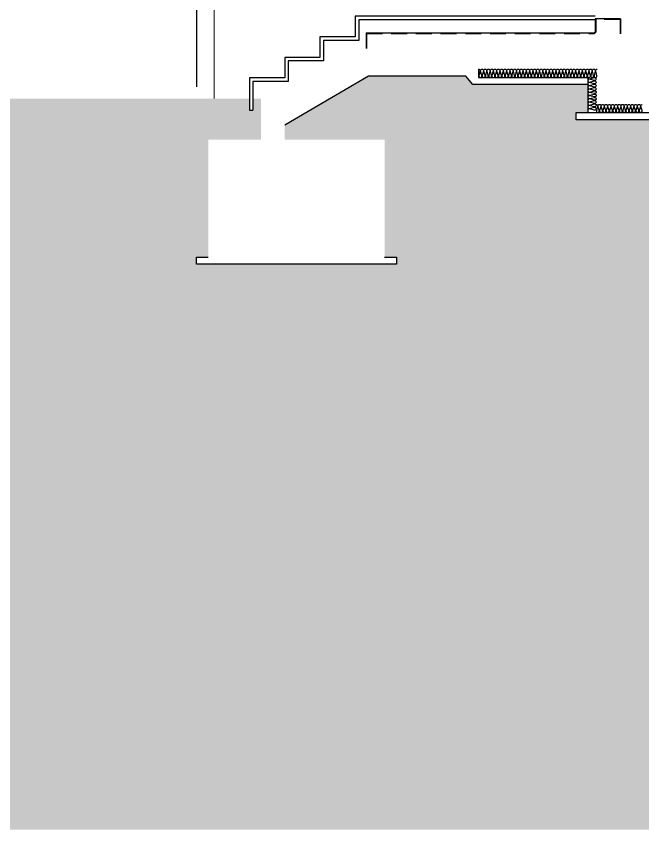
# Model space of a CAD drawing. Header units: millimetres. Extents: x 17311 to 801382, y -242618 to -104888.
# Drawn here: x 71912 to 77241, y -162158 to -155238 of the extents above; entities that cross this region are included whole.
import ezdxf

# ---------------------------------------------------------------- set-up
doc = ezdxf.new("R2010")
doc.units = ezdxf.units.MM
doc.header["$LTSCALE"] = 250
doc.linetypes.add('HID', pattern=[2.8, 1.8, -1])
for name, color, linetype in [('A-ELE-5', 5, 'Continuous'), ('A-ELE-난간', 8, 'Continuous'), ('A-FIN-8', 8, 'Continuous'), ('A-WP', 1, 'HID'), ('A-버림CONC', 4, 'Continuous'), ('ISL', 251, 'Continuous'), ('지반', 254, 'Continuous'), ('화강석', 4, 'Continuous')]:
    doc.layers.add(name, color=color, linetype=linetype)
doc.layers.add('A-ELE-9', color=9, linetype='Continuous', lineweight=5)

# ---------------------------------------------------------------- blocks, each defined once
blk = doc.blocks.new('A$C1b60ea68')
at = {"layer": 'A-ELE-5', "color": 251}
blk.add_line((-85250, 47150), (-85250, -600), dxfattribs=at)

msp = doc.modelspace()

# ---------------------------------------------------------------- hatches: boundary and pattern name
at = {"layer": '지반'}
h = msp.add_hatch(dxfattribs=at)
h.set_pattern_fill('EARTH', color=251, scale=70, angle=45)
h.paths.add_polyline_path([(19867.6, -155938.1), (19867.6, -162158.4), (170632.4, -162158.4), (170632.4, -155338.1), (155918.4, -155338.1), (155918.4, -156058.1), (155968.4, -156058.1), (155968.4, -156118.1), (155248.4, -156118.1), (155248.4, -156058.1), (155348.4, -156058.1), (155348.4, -155818.1), (154340.3, -155818.1), (154340.3, -156958.1), (154440.3, -156958.1), (154440.3, -157018.1), (151100.3, -157018.1), (151100.3, -156958.1), (151200.3, -156958.1), (151200.3, -155818.1), (147765.3, -155818.1), (147765.3, -156458.1), (147865.3, -156458.1), (147865.3, -156518.1), (146025.3, -156518.1), (146025.3, -156458.1), (146125.3, -156458.1), (146125.3, -155748.1), (134795.3, -155748.1), (134795.3, -157288.1), (134895.3, -157288.1), (134895.3, -157348.1), (134095.3, -157348.1), (134095.3, -157288.1), (134195.3, -157288.1), (134195.3, -156748.1), (127595.3, -156748.1), (127595.3, -157288.1), (127695.3, -157288.1), (127695.3, -157348.1), (126895.3, -157348.1), (126895.3, -157288.1), (126995.3, -157288.1), (126995.3, -156748.1), (117995.3, -156748.1), (117995.3, -157888.1), (118095.3, -157888.1), (118095.3, -157948.1), (114895.3, -157948.1), (114895.3, -157888.1), (114995.3, -157888.1), (114995.3, -156748.1), (107195.3, -156748.1), (107195.3, -157888.1), (107295.3, -157888.1), (107295.3, -157948.1), (104095.3, -157948.1), (104095.3, -157888.1), (104195.3, -157888.1), (104195.3, -156748.1), (96395.3, -156748.1), (96395.3, -157888.1), (96495.3, -157888.1), (96495.3, -157948.1), (93295.3, -157948.1), (93295.3, -157888.1), (93395.3, -157888.1), (93395.3, -156748.1), (92095.3, -156748.1), (92095.3, -157088.1), (92195.3, -157088.1), (92195.3, -157148.1), (90495.3, -157148.1), (90495.3, -157088.1), (90595.3, -157088.1), (90595.3, -156388.1), (91195.3, -156388.1), (91195.3, -155748.1), (86975.3, -155748.1), (86905.3, -155818.1), (85665.3, -155818.1), (85665.3, -156758.1), (85765.3, -156758.1), (85765.3, -156818.1), (82425.3, -156818.1), (82425.3, -156758.1), (82525.3, -156758.1), (82525.3, -155818.1), (80915.3, -155818.1), (80915.3, -156458.1), (81015.3, -156458.1), (81015.3, -156518.1), (79175.3, -156518.1), (79175.3, -156458.1), (79275.3, -156458.1), (79275.3, -155818.1), (77315.3, -155818.1), (77315.3, -156058.1), (77415.3, -156058.1), (77415.3, -156118.1), (76675.3, -156118.1), (76675.3, -156058.1), (76775.3, -156058.1), (76775.3, -155818.1), (75796.7, -155818.1), (75736.7, -155748.1), (74909.2, -155748.1), (74195.3, -156164.6), (74195.3, -156288.1), (75045.3, -156288.1), (75045.3, -157288.1), (75145.3, -157288.1), (75145.3, -157348.1), (73445.3, -157348.1), (73445.3, -157288.1), (73545.3, -157288.1), (73545.3, -156288.1), (73995.3, -156288.1), (73995.3, -155938.1), (73925.3, -155938.1), (73925.3, -156038.1), (73895.3, -156038.1), (73895.3, -155938.1)])

# ---------------------------------------------------------------- linework, layer by layer
at = {"layer": 'A-ELE-9'}
msp.add_line((73595.3, -155938.1), (73595.3, -152238.1), dxfattribs=at)
at = {"layer": 'A-ELE-난간', "elevation": 0}
msp.add_lwpolyline([(75845.3, -155688.1), (75845.3, -155758.1), (76775.3, -155758.1), (76775.3, -156058.1), (77315.3, -156058.1), (77315.3, -155758.1), (79275.3, -155758.1), (79275.3, -156458.1), (80915.3, -156458.1), (80915.3, -155758.1), (82525.3, -155758.1), (82525.3, -156758.1), (85665.3, -156758.1), (85665.3, -155758.1), (86845.3, -155758.1)], dxfattribs=at)
at = {"layer": 'A-FIN-8'}
for p, q in [((76837.3, -155260.1), (76837.3, -155369.9)), ((77053.3, -155260.1), (76837.3, -155260.1)), ((77053.3, -155260.1), (77053.3, -155388.1)), ((74887.3, -155380.1), (76827, -155380.1)), ((74887.3, -155380.1), (74887.3, -155513.1)), ((76827, -155380.1), (76837.3, -155369.9))]:
    msp.add_line(p, q, dxfattribs=at)
at = {"layer": 'A-WP', "ltscale": 0.3}
for p, q in [((76842.3, -155265.1), (76842.3, -155373)), ((77048.3, -155265.1), (76842.3, -155265.1)), ((77048.3, -155265.1), (77048.3, -155388.1)), ((74892.3, -155385.1), (76830.1, -155385.1)), ((74892.3, -155385.1), (74892.3, -155513.1)), ((76830.1, -155385.1), (76842.3, -155373))]:
    msp.add_line(p, q, dxfattribs=at)
at = {"layer": 'A-버림CONC', "elevation": 0}
for points in [[(76775.3, -155818.1), (75796.7, -155818.1), (75736.7, -155748.1), (74909.2, -155748.1), (74195.3, -156164.6)], [(77315.3, -156058.1), (77415.3, -156058.1), (77415.3, -156118.1), (76675.3, -156118.1), (76675.3, -156058.1), (76775.3, -156058.1)], [(75045.3, -157288.1), (75145.3, -157288.1), (75145.3, -157348.1), (73445.3, -157348.1), (73445.3, -157288.1), (73545.3, -157288.1)]]:
    msp.add_lwpolyline(points, dxfattribs=at)
at = {"layer": 'ISL', "elevation": 0}
for points in [[(75845.3, -155688.1, -0.509267), (75857.6, -155705.1), (75846.9, -155741.2, 1.372593), (75871.6, -155741.2), (75860.9, -155705.1, -0.509267), (75873.3, -155688.1, -0.509267), (75885.6, -155705.1), (75874.9, -155741.2, 1.372593), (75899.6, -155741.2), (75888.9, -155705.1, -0.509267), (75901.3, -155688.1, -0.509267), (75913.6, -155705.1), (75902.9, -155741.2, 1.372593), (75927.6, -155741.2), (75916.9, -155705.1, -0.509267), (75929.3, -155688.1, -0.509267), (75941.6, -155705.1), (75930.9, -155741.2, 1.372593), (75955.6, -155741.2), (75944.9, -155705.1, -0.509267), (75957.3, -155688.1, -0.509267), (75969.6, -155705.1), (75958.9, -155741.2, 1.372593), (75983.6, -155741.2), (75972.9, -155705.1, -0.509267), (75985.3, -155688.1, -0.509267), (75997.6, -155705.1), (75986.9, -155741.2, 1.372593), (76011.6, -155741.2), (76000.9, -155705.1, -0.509267), (76013.3, -155688.1, -0.509267), (76025.6, -155705.1), (76014.9, -155741.2, 1.372593), (76039.6, -155741.2), (76028.9, -155705.1, -0.509267), (76041.3, -155688.1, -0.509267), (76053.6, -155705.1), (76042.9, -155741.2, 1.372593), (76067.6, -155741.2), (76056.9, -155705.1, -0.509267), (76069.3, -155688.1, -0.509267), (76081.6, -155705.1), (76070.9, -155741.2, 1.372593), (76095.6, -155741.2), (76084.9, -155705.1, -0.509267), (76097.3, -155688.1, -0.509267), (76109.6, -155705.1), (76098.9, -155741.2, 1.372593), (76123.6, -155741.2), (76112.9, -155705.1, -0.509267), (76125.3, -155688.1, -0.509267), (76137.6, -155705.1), (76126.9, -155741.2, 1.372593), (76151.6, -155741.2), (76140.9, -155705.1, -0.509267), (76153.3, -155688.1, -0.509267), (76165.6, -155705.1), (76154.9, -155741.2, 1.372593), (76179.6, -155741.2), (76168.9, -155705.1, -0.509267), (76181.3, -155688.1, -0.509267), (76193.6, -155705.1), (76182.9, -155741.2, 1.372593), (76207.6, -155741.2), (76196.9, -155705.1, -0.509267), (76209.3, -155688.1, -0.509267), (76221.6, -155705.1), (76210.9, -155741.2, 1.372593), (76235.6, -155741.2), (76224.9, -155705.1, -0.509267), (76237.3, -155688.1, -0.509267), (76249.6, -155705.1), (76238.9, -155741.2, 1.372593), (76263.6, -155741.2), (76252.9, -155705.1, -0.509267), (76265.3, -155688.1, -0.509267), (76277.6, -155705.1), (76266.9, -155741.2, 1.372593), (76291.6, -155741.2), (76280.9, -155705.1, -0.509267), (76293.3, -155688.1, -0.509267), (76305.6, -155705.1), (76294.9, -155741.2, 1.372593), (76319.6, -155741.2), (76308.9, -155705.1, -0.509267), (76321.3, -155688.1, -0.509267), (76333.6, -155705.1), (76322.9, -155741.2, 1.372593), (76347.6, -155741.2), (76336.9, -155705.1, -0.509267), (76349.3, -155688.1, -0.509267), (76361.6, -155705.1), (76350.9, -155741.2, 1.372593), (76375.6, -155741.2), (76364.9, -155705.1, -0.509267), (76377.3, -155688.1, -0.509267), (76389.6, -155705.1), (76378.9, -155741.2, 1.372593), (76403.6, -155741.2), (76392.9, -155705.1, -0.509267), (76405.3, -155688.1, -0.509267), (76417.6, -155705.1), (76406.9, -155741.2, 1.372593), (76431.6, -155741.2), (76420.9, -155705.1, -0.509267), (76433.3, -155688.1, -0.509267), (76445.6, -155705.1), (76434.9, -155741.2, 1.372593), (76459.6, -155741.2), (76448.9, -155705.1, -0.509267), (76461.3, -155688.1, -0.509267), (76473.6, -155705.1), (76462.9, -155741.2, 1.372593), (76487.6, -155741.2), (76476.9, -155705.1, -0.509267), (76489.3, -155688.1, -0.509267), (76501.6, -155705.1), (76490.9, -155741.2, 1.372593), (76515.6, -155741.2), (76504.9, -155705.1, -0.509267), (76517.3, -155688.1, -0.509267), (76529.6, -155705.1), (76518.9, -155741.2, 1.372593), (76543.6, -155741.2), (76532.9, -155705.1, -0.509267), (76545.3, -155688.1, -0.509267), (76557.6, -155705.1), (76546.9, -155741.2, 1.372593), (76571.6, -155741.2), (76560.9, -155705.1, -0.509267), (76573.3, -155688.1, -0.509267), (76585.6, -155705.1), (76574.9, -155741.2, 1.372593), (76599.6, -155741.2), (76588.9, -155705.1, -0.509267), (76601.3, -155688.1, -0.509267), (76613.6, -155705.1), (76602.9, -155741.2, 1.372593), (76627.6, -155741.2), (76616.9, -155705.1, -0.509267), (76629.3, -155688.1, -0.509267), (76641.6, -155705.1), (76630.9, -155741.2, 1.372593), (76655.6, -155741.2), (76644.9, -155705.1, -0.509267), (76657.3, -155688.1, -0.509267), (76669.6, -155705.1), (76658.9, -155741.2, 1.372593), (76683.6, -155741.2), (76672.9, -155705.1, -0.509267), (76685.3, -155688.1, -0.509267), (76697.6, -155705.1), (76686.9, -155741.2, 1.372593), (76711.6, -155741.2), (76700.9, -155705.1, -0.509267), (76713.3, -155688.1, -0.509267), (76725.6, -155705.1), (76714.9, -155741.2, 1.372593), (76739.6, -155741.2), (76728.9, -155705.1, -0.509267), (76741.3, -155688.1, -0.509267), (76753.6, -155705.1), (76742.9, -155741.2, 1.372593), (76767.6, -155741.2), (76756.9, -155705.1, -0.509267), (76769.3, -155688.1, -0.509267), (76781.6, -155705.1), (76770.9, -155741.2, 1.372593), (76795.6, -155741.2), (76784.9, -155705.1, -0.509267), (76797.3, -155688.1, -0.509267), (76809.6, -155705.1), (76798.9, -155741.2, 1.372593), (76823.6, -155741.2), (76812.9, -155705.1, -0.509267), (76825.3, -155688.1, -0.509267), (76837.6, -155705.1), (76826.9, -155741.2, 1.372593), (76851.6, -155741.2), (76840.9, -155705.1, -0.509267), (76853.3, -155688.1)], [(76775.3, -155758.1, 0.509267), (76792.2, -155770.5), (76828.3, -155759.8, -1.372593), (76828.3, -155784.5), (76792.2, -155773.8, 0.509267), (76775.3, -155786.1, 0.509267), (76792.2, -155798.5), (76828.3, -155787.8, -1.372593), (76828.3, -155812.5), (76792.2, -155801.8, 0.509267), (76775.3, -155814.1, 0.509267), (76792.2, -155826.5), (76828.3, -155815.8, -1.372593), (76828.3, -155840.5), (76792.2, -155829.8, 0.509267), (76775.3, -155842.1, 0.509267), (76792.2, -155854.5), (76828.3, -155843.8, -1.372593), (76828.3, -155868.5), (76792.2, -155857.8, 0.509267), (76775.3, -155870.1, 0.509267), (76792.2, -155882.5), (76828.3, -155871.8, -1.372593), (76828.3, -155896.5), (76792.2, -155885.8, 0.509267), (76775.3, -155898.1, 0.509267), (76792.2, -155910.5), (76828.3, -155899.8, -1.372593), (76828.3, -155924.5), (76792.2, -155913.8, 0.509267), (76775.3, -155926.1, 0.509267), (76792.2, -155938.5), (76828.3, -155927.8, -1.372593), (76828.3, -155952.5), (76792.2, -155941.8, 0.509267), (76775.3, -155954.1, 0.509267), (76792.2, -155966.5), (76828.3, -155955.8, -1.372593), (76828.3, -155980.5), (76792.2, -155969.8, 0.509267), (76775.3, -155982.1, 0.509267), (76792.2, -155994.5), (76828.3, -155983.8, -1.372593), (76828.3, -156008.5), (76792.2, -155997.8, 0.509267), (76775.3, -156010.1, 0.509267), (76792.2, -156022.5), (76828.3, -156011.8, -1.372593), (76828.3, -156036.5), (76792.2, -156025.8, 0.509267), (76775.3, -156038.1)], [(76845.3, -155988.1, -0.509267), (76857.6, -156005.1), (76846.9, -156041.1, 1.372593), (76871.6, -156041.1), (76860.9, -156005.1, -0.509267), (76873.3, -155988.1, -0.509267), (76885.6, -156005.1), (76874.9, -156041.1, 1.372593), (76899.6, -156041.1), (76888.9, -156005.1, -0.509267), (76901.3, -155988.1, -0.509267), (76913.6, -156005.1), (76902.9, -156041.1, 1.372593), (76927.6, -156041.1), (76916.9, -156005.1, -0.509267), (76929.3, -155988.1, -0.509267), (76941.6, -156005.1), (76930.9, -156041.1, 1.372593), (76955.6, -156041.1), (76944.9, -156005.1, -0.509267), (76957.3, -155988.1, -0.509267), (76969.6, -156005.1), (76958.9, -156041.1, 1.372593), (76983.6, -156041.1), (76972.9, -156005.1, -0.509267), (76985.3, -155988.1, -0.509267), (76997.6, -156005.1), (76986.9, -156041.1, 1.372593), (77011.6, -156041.1), (77000.9, -156005.1, -0.509267), (77013.3, -155988.1, -0.509267), (77025.6, -156005.1), (77014.9, -156041.1, 1.372593), (77039.6, -156041.1), (77028.9, -156005.1, -0.509267), (77041.3, -155988.1, -0.509267), (77053.6, -156005.1), (77042.9, -156041.1, 1.372593), (77067.6, -156041.1), (77056.9, -156005.1, -0.509267), (77069.3, -155988.1, -0.509267), (77081.6, -156005.1), (77070.9, -156041.1, 1.372593), (77095.6, -156041.1), (77084.9, -156005.1, -0.509267), (77097.3, -155988.1, -0.509267), (77109.6, -156005.1), (77098.9, -156041.1, 1.372593), (77123.6, -156041.1), (77112.9, -156005.1, -0.509267), (77125.3, -155988.1, -0.509267), (77137.6, -156005.1), (77126.9, -156041.1, 1.372593), (77151.6, -156041.1), (77140.9, -156005.1, -0.509267), (77153.3, -155988.1, -0.509267), (77165.6, -156005.1), (77154.9, -156041.1, 1.372593), (77179.6, -156041.1), (77168.9, -156005.1, -0.509267), (77181.3, -155988.1, -0.509267), (77193.6, -156005.1), (77182.9, -156041.1, 1.372593), (77207.6, -156041.1), (77196.9, -156005.1, -0.509267), (77209.3, -155988.1, -0.509267), (77221.6, -156005.1), (77210.9, -156041.1, 1.372593), (77235.6, -156041.1), (77224.9, -156005.1, -0.509267), (77237.3, -155988.1)]]:
    msp.add_lwpolyline(points, format="xyb", dxfattribs=at)
at = {"layer": '화강석'}
msp.add_line((73895.3, -156038.1), (73925.3, -156038.1), dxfattribs=at)
at = {"layer": '화강석', "elevation": 0}
for points in [[(76837.3, -155238.1), (74795.3, -155238.1), (74795.3, -155413.1), (74495.3, -155413.1), (74495.3, -155588.1), (74195.3, -155588.1), (74195.3, -155763.1), (73895.3, -155763.1), (73895.3, -156038.1)], [(76837.3, -155268.1), (74825.3, -155268.1), (74825.3, -155443.1), (74525.3, -155443.1), (74525.3, -155618.1), (74225.3, -155618.1), (74225.3, -155793.1), (73925.3, -155793.1), (73925.3, -156038.1)]]:
    msp.add_lwpolyline(points, dxfattribs=at)

# ---------------------------------------------------------------- block references
msp.add_blockref('A$C1b60ea68', (158695.3, -155238.1))

doc.saveas('drawing.dxf')
